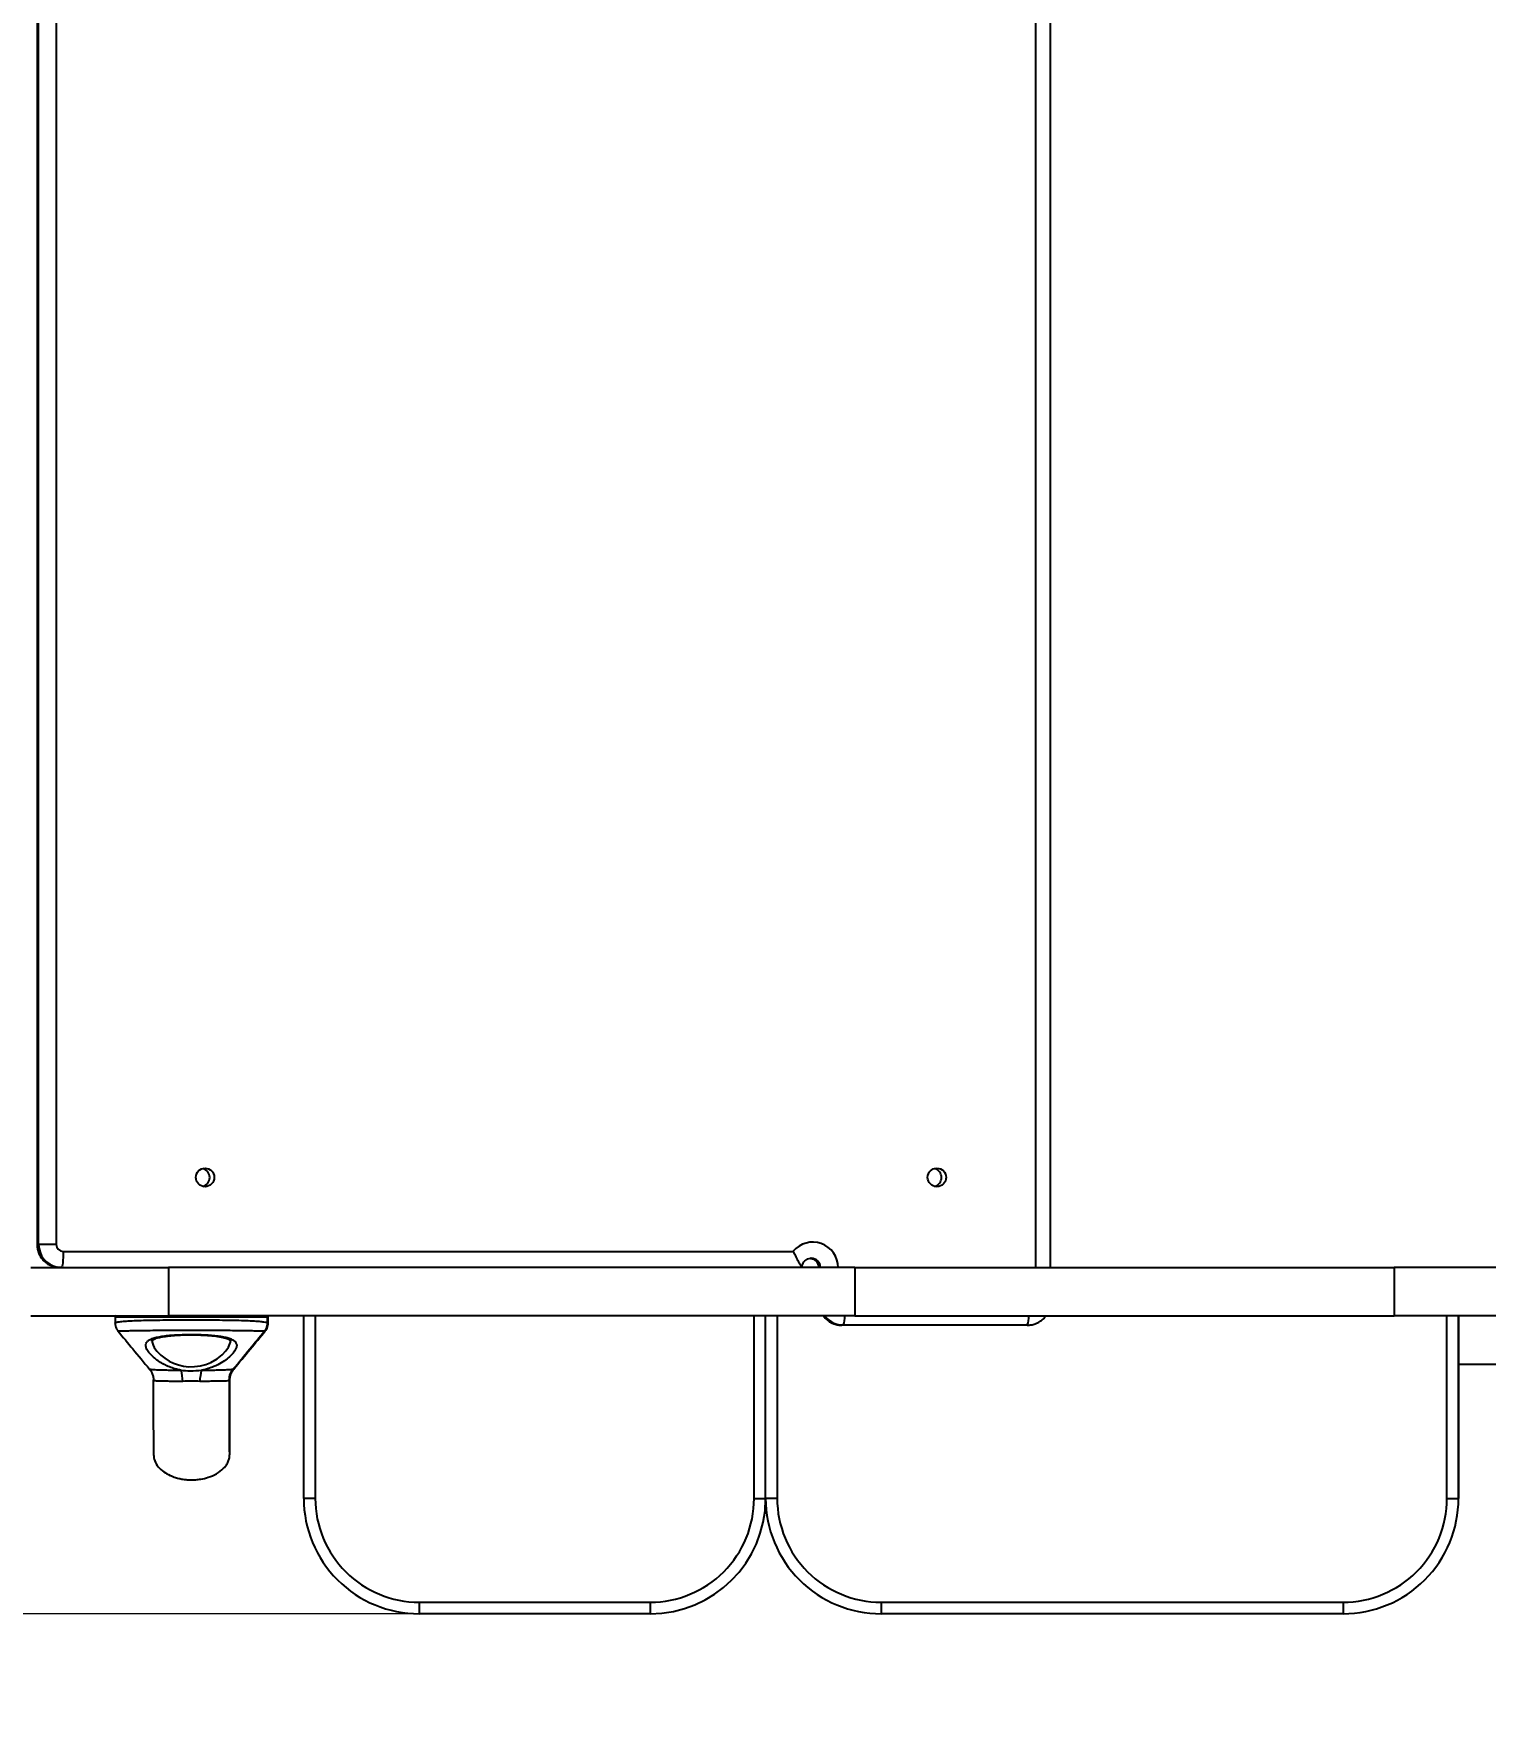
# Model space of a CAD drawing. Header units: millimetres. Extents: x -3269 to 2654, y -2646 to 2266.
# Drawn here: x 39 to 667, y -583 to 150 of the extents above; entities that cross this region are included whole.
import ezdxf

# ---------------------------------------------------------------- set-up
doc = ezdxf.new("R2010")
doc.units = ezdxf.units.MM
for name, color, linetype in [('DIKOM_ОБЪЕКТ', 7, 'Continuous'), ('DIKOM_РАЗМЕР_ЗОНА', 7, 'Continuous'), ('DIKOM_РАЗМЕР_ОБЪЕКТА', 7, 'Continuous')]:
    doc.layers.add(name, color=color, linetype=linetype)
doc.styles.add('style1', font='arialbd.ttf', dxfattribs={"width": 0.8})
doc.dimstyles.new('1-50', dxfattribs={"dimtxt": 300, "dimasz": 200, "dimexe": 100, "dimexo": 0, "dimgap": 100, "dimtad": 1, "dimtoh": 1, "dimtxsty": 'style1', "dimcen": 200, "dimclrd": 7, "dimclre": 7, "dimclrt": 7, "dimadec": 1, "dimazin": 2, "dimtfac": 1, "dimtmove": 0, "dimatfit": 2, "dimfxl": 0, "dimlwd": 25, "dimlwe": 18, "dimarcsym": 0})

# ---------------------------------------------------------------- blocks, each defined once
blk = doc.blocks.new('A$C27188534')
for p, q in [((1405.17, 150), (1405.17, 1150)), ((1411.51, 150), (1411.51, 1150)), ((972.75, 1140), (972.75, 160)), ((972.78, 1140), (972.78, 160)), ((973.44, 160), (973.44, 1140)), ((981.07, 1140), (981.07, 160)), ((972.78, 160), (972.75, 160)), ((972.78, 160), (973.44, 160)), ((981.07, 160), (973.44, 160)), ((984.06, 157), (1300.15, 157)), ((970.02, 150), (1029.65, 150)), ((979.83, 150), (979.83, 150.46)), ((1029.65, 150), (1029.65, 129)), ((1326.82, 150), (1029.65, 150)), ((1326.82, 150), (1326.82, 129)), ((1326.82, 150), (1560.3, 150)), ((1560.3, 150), (1560.3, 129)), ((1729.55, 150), (1560.3, 150)), ((970.02, 129), (1029.65, 129)), ((1006.52, 128.5), (1006.52, 125.88)), ((1039.47, 128.5), (1006.52, 128.5)), ((1326.82, 129), (1029.65, 129)), ((1072.52, 128.5), (1039.47, 128.5)), ((1072.52, 125.87), (1072.52, 128.5)), ((1072.82, 128.5), (1072.52, 128.5)), ((1072.66, 125.74), (1072.74, 125.88)), ((1072.82, 125.88), (1072.82, 128.5)), ((1088.23, 50), (1088.23, 129)), ((1093.23, 129), (1093.23, 50)), ((1283.23, 50), (1283.23, 129)), ((1288.22, 50), (1288.22, 129)), ((1293.22, 129), (1293.22, 50)), ((1321.88, 125), (1321.22, 125)), ((1401.52, 125), (1321.88, 125)), ((1326.82, 129), (1560.3, 129)), ((1729.55, 129), (1560.3, 129)), ((1583.22, 50), (1583.22, 129)), ((1588.22, 50), (1588.22, 129)), ((1588.22, 129), (1588.22, 50)), ((1056.49, 117.71), (1056.51, 118.12)), ((1021.47, 106.03), (1021.51, 106.02)), ((1831.4, 108), (1588.22, 108)), ((1023.19, 101.24), (1023.19, 101.28)), ((1056, 101.3), (1055.99, 101.28)), ((1093.23, 50), (1088.23, 50)), ((1283.23, 50), (1288.22, 50)), ((1293.22, 50), (1288.22, 50)), ((1583.22, 50), (1588.22, 50)), ((1138.23, 5), (1238.23, 5)), ((1238.23, 0), (1138.23, 0)), ((1238.23, 5), (1238.23, 0)), ((1238.23, 0), (1238.23, 0)), ((1338.22, 5), (1538.22, 5)), ((1338.22, 5), (1338.22, 0)), ((1538.22, 0), (1338.22, 0)), ((1538.22, 0), (1538.22, 0))]:
    blk.add_line(p, q)
at = {"flags": 128}
for points in [[(984.06, 157), (984.05, 155.63), (984.01, 154.32), (983.95, 153.11), (983.87, 152.05), (983.77, 151.18), (983.65, 150.53), (983.53, 150.13), (983.4, 150)], [(983.4, 150), (981.46, 150.19), (981.44, 150.2)], [(1321.88, 125), (1319.94, 125.19), (1319.92, 125.2)], [(1022.58, 118.13), (1022.55, 117.7), (1022.98, 116.3), (1023.46, 115.41), (1024.68, 113.75), (1026.34, 112.06), (1028.02, 110.71), (1029.98, 109.47), (1031.88, 108.54), (1033.98, 107.8), (1036.15, 107.29), (1038.43, 107.03), (1040.98, 107.05), (1043.47, 107.39), (1045.83, 108.03), (1047.99, 108.9), (1050.68, 110.45), (1052.88, 112.21), (1054.47, 113.86), (1055.63, 115.47), (1056.49, 117.71), (1056.49, 117.71)], [(1138.23, 5), (1138.23, 4.02), (1138.23, 3.09), (1138.23, 2.22), (1138.23, 1.46), (1138.23, 0.84), (1138.23, 0.38), (1138.23, 0.1), (1138.23, 0)], [(1538.22, 5), (1538.22, 4.02), (1538.22, 3.09), (1538.22, 2.22), (1538.22, 1.46), (1538.22, 0.84), (1538.22, 0.38), (1538.22, 0.1), (1538.22, 0)]]:
    blk.add_lwpolyline(points, dxfattribs=at)
for centre in [(1045.49, 189), (1362.35, 189)]:
    blk.add_circle(centre, 3.99)
for centre, radius, start, end in [((1043.5, 189), 4, 284.63226, 75.36774), ((1360.36, 189), 4, 284.63225, 75.36775), ((982.76, 159.98), 9.98, 179.87194, 269.87114), ((983.44, 159.99), 9.99, 179.91927, 258.46378), ((984.07, 159.99), 2.99, 179.87228, 269.87087), ((1308.61, 150.05), 10.95, 359.76282, 140.55217), ((1307.27, 150.01), 3.99, 359.88784, 84.89787), ((1307.93, 150.01), 3.99, 359.86274, 89.40583), ((1007.02, 128.5), 0.5, 90, 180), ((1072.02, 128.5), 0.5, 0, 90), ((1072.32, 128.5), 0.5, 0, 90), ((1321.22, 134.94), 9.94, 216.6995, 269.9651), ((1321.89, 134.95), 9.95, 216.71765, 258.55489), ((1312.85, 128.39), 9.64, 339.39506, 3.60846), ((1392.5, 128.39), 9.64, 339.39529, 3.60865), ((1016.31, 100.05), 19.56, 1.82642, 16.27833), ((1063.15, 100.06), 19.93, 164.06731, 178.24093), ((1138.23, 50), 50, 179.99985, 270), ((1138.23, 50), 45, 179.99985, 270), ((1238.23, 50), 45, 270, 0.00015), ((1238.23, 50), 50, 270, 359.66385), ((1238.23, 50), 50, 270, 359.65965), ((1338.22, 50), 50, 179.99985, 270), ((1338.22, 50), 45, 179.99985, 270), ((1538.22, 50), 45, 270, 0.00015), ((1538.22, 50), 50, 270, 0.00015), ((1538.22, 50), 50, 270, 0.00015)]:
    blk.add_arc(centre, radius, start, end)
for points, knots in [([(972.75, 160), (972.78, 159.44), (972.83, 158.29), (973.3, 156.59), (974.04, 154.97), (975.07, 153.51), (976.35, 152.25), (977.71, 151.28), (978.71, 150.88), (979.15, 150.7)], [0, 0, 0, 0, 0.13962, 0.287806, 0.436041, 0.584283, 0.732511, 0.880701, 1, 1, 1, 1]), ([(1300.15, 157), (1300.16, 156.99), (1300.21, 156.88), (1300.48, 156.3), (1301.17, 154.89), (1302.22, 152.9), (1303.23, 151.23), (1303.92, 150.26), (1303.93, 150.14), (1303.93, 150.1)], [0, 0, 0, 0, 0.001692, 0.03396, 0.170763, 0.424256, 0.676087, 0.877745, 1, 1, 1, 1]), ([(979.15, 150.7), (979.25, 150.65), (979.89, 150.35), (981.11, 150.09), (982.22, 150.03), (982.74, 150)], [0, 0, 0, 0, 0.094055, 0.577, 1, 1, 1, 1]), ([(1303.99, 150), (1303.99, 150.12), (1304.01, 150.61), (1304.21, 151.46), (1304.75, 152.44), (1305.53, 153.24), (1306.5, 153.77), (1307.35, 154.02), (1307.84, 153.98), (1307.97, 153.96)], [0, 0, 0, 0, 0.056276, 0.230733, 0.406031, 0.582267, 0.759881, 0.938945, 1, 1, 1, 1]), ([(1307.62, 153.95), (1307.76, 153.95), (1308.27, 153.94), (1309.11, 153.59), (1310.03, 152.95), (1310.73, 152.06), (1311.15, 151.04), (1311.21, 150.33), (1311.23, 150)], [0, 0, 0, 0, 0.073089, 0.26494, 0.455815, 0.645148, 0.832892, 1, 1, 1, 1]), ([(1006.54, 125.87), (1006.56, 125.48), (1006.6, 124.71), (1006.99, 123.67), (1007.41, 122.92), (1007.7, 122.6), (1007.78, 122.51)], [0, 0, 0, 0, 0.298794, 0.598758, 0.884093, 1, 1, 1, 1]), ([(1006.62, 125.87), (1006.59, 125.91), (1006.47, 126.09), (1007.2, 126.33), (1008.83, 126.6), (1011.37, 126.82), (1014.72, 126.99), (1018.74, 127.12), (1023.39, 127.22), (1028.46, 127.28), (1033.88, 127.32), (1038.56, 127.34), (1043.24, 127.33), (1047.87, 127.31), (1053.11, 127.25), (1058.02, 127.17), (1062.36, 127.06), (1066.08, 126.91), (1069.04, 126.71), (1071.14, 126.47), (1072.36, 126.2), (1072.42, 125.97), (1072.45, 125.87)], [0, 0, 0, 0, 0.016291, 0.070685, 0.123545, 0.177935, 0.230792, 0.28518, 0.338037, 0.392426, 0.445284, 0.499674, 0.527749, 0.580617, 0.635019, 0.6879, 0.742316, 0.795236, 0.849693, 0.90278, 0.957416, 1, 1, 1, 1]), ([(1071.28, 122.52), (1071.45, 122.73), (1071.84, 123.22), (1072.28, 124.22), (1072.52, 125.15), (1072.5, 125.71), (1072.49, 125.87)], [0, 0, 0, 0, 0.251846, 0.561853, 0.875169, 1, 1, 1, 1]), ([(1071.57, 122.5), (1071.75, 122.74), (1072.16, 123.24), (1072.6, 124.26), (1072.83, 125.19), (1072.8, 125.73), (1072.79, 125.88)], [0, 0, 0, 0, 0.266086, 0.574806, 0.886891, 1, 1, 1, 1]), ([(1313.27, 129), (1313.37, 128.84), (1313.81, 128.2), (1314.84, 127.26), (1316.19, 126.28), (1317.18, 125.88), (1317.63, 125.7)], [0, 0, 0, 0, 0.10108, 0.421595, 0.742033, 1, 1, 1, 1]), ([(1317.63, 125.7), (1317.73, 125.65), (1318.37, 125.35), (1319.59, 125.09), (1320.7, 125.03), (1321.22, 125)], [0, 0, 0, 0, 0.094055, 0.576999, 1, 1, 1, 1]), ([(1401.52, 125), (1402.08, 125.03), (1403.23, 125.1), (1404.47, 125.38), (1405.09, 125.68), (1405.18, 125.72)], [0, 0, 0, 0, 0.4490168, 0.922149, 1, 1, 1, 1]), ([(1405.18, 125.72), (1405.63, 125.91), (1406.64, 126.34), (1407.99, 127.34), (1408.98, 128.26), (1409.39, 128.88), (1409.47, 129)], [0, 0, 0, 0, 0.270479, 0.594217, 0.917985, 1, 1, 1, 1]), ([(1007.77, 122.49), (1009.91, 119.91), (1014.41, 114.48), (1019.01, 108.91), (1021.42, 105.99)], [0, 0, 0, 0, 0.475822, 1, 1, 1, 1]), ([(1071.24, 122.54), (1071.25, 122.53), (1071.34, 122.44), (1070.64, 122.43), (1069.16, 122.43), (1066.9, 122.48), (1063.96, 122.53), (1060.44, 122.59), (1056.37, 122.64), (1051.91, 122.68), (1047.11, 122.71), (1042.92, 122.72), (1038.7, 122.72), (1034.48, 122.71), (1029.6, 122.69), (1024.94, 122.66), (1020.67, 122.62), (1016.84, 122.57), (1013.6, 122.51), (1010.98, 122.45), (1009.1, 122.42), (1007.96, 122.43), (1007.87, 122.51), (1007.82, 122.54)], [0, 0, 0, 0, 0.010538, 0.065519, 0.117118, 0.16999, 0.220488, 0.272259, 0.322198, 0.373436, 0.423089, 0.474058, 0.500361, 0.54998, 0.600918, 0.650735, 0.701863, 0.752126, 0.80368, 0.854751, 0.907087, 0.959595, 1, 1, 1, 1]), ([(1035.09, 105.53), (1034.42, 105.67), (1032.9, 105.97), (1030.66, 106.68), (1028.32, 107.66), (1026.13, 108.88), (1024.03, 110.34), (1022.2, 111.98), (1020.99, 113.42), (1020.18, 114.75), (1019.76, 115.97), (1019.9, 117.19), (1020.66, 118.21), (1022.01, 119.01), (1023.87, 119.65), (1026.12, 120.13), (1028.75, 120.49), (1031.63, 120.75), (1034.75, 120.91), (1037.96, 120.99), (1041.23, 120.99), (1044.43, 120.91), (1047.51, 120.74), (1050.35, 120.48), (1052.92, 120.12), (1055.1, 119.65), (1056.87, 119.06), (1058.17, 118.33), (1058.98, 117.44), (1059.21, 116.61), (1059.17, 115.76), (1058.92, 114.9), (1058.21, 113.62), (1056.98, 112.11), (1055.08, 110.37), (1052.56, 108.61), (1049.74, 107.17), (1046.86, 106.15), (1045, 105.71), (1044.02, 105.54), (1043.99, 105.53)], [0, 0, 0, 0, 0.017817, 0.040612, 0.063877, 0.08996, 0.11656, 0.147773, 0.179845, 0.197693, 0.22791, 0.259119, 0.288893, 0.319686, 0.347718, 0.376596, 0.404006, 0.4322, 0.459405, 0.487373, 0.514492, 0.542365, 0.569431, 0.597248, 0.624267, 0.652037, 0.679047, 0.706812, 0.734009, 0.761968, 0.771666, 0.795057, 0.818884, 0.849342, 0.880625, 0.914578, 0.949682, 0.974113, 0.999156, 1, 1, 1, 1]), ([(1022.52, 118.13), (1022.52, 118.18), (1022.53, 118.29), (1022.55, 118.33), (1022.85, 118.63), (1023.41, 118.97), (1024.3, 119.33), (1025.46, 119.67), (1026.88, 119.98), (1028.58, 120.24), (1030.49, 120.46), (1032.59, 120.63), (1034.84, 120.75), (1037.17, 120.82), (1039.56, 120.84), (1041.95, 120.82), (1044.3, 120.74), (1046.55, 120.62), (1048.67, 120.44), (1050.6, 120.22), (1052.32, 119.94), (1053.78, 119.61), (1054.93, 119.26), (1055.74, 118.9), (1056.11, 118.66), (1056.23, 118.56), (1056.24, 118.55)], [0, 0, 0, 0, 0.036091, 0.087934, 0.12678, 0.168006, 0.208467, 0.248075, 0.290142, 0.333592, 0.377422, 0.422398, 0.467595, 0.5132, 0.558944, 0.604589, 0.650482, 0.695842, 0.741209, 0.786179, 0.830383, 0.874221, 0.916278, 0.957476, 0.993672, 1, 1, 1, 1]), ([(1056.24, 118.55), (1056.3, 118.5), (1056.45, 118.36), (1056.5, 118.25), (1056.51, 118.17), (1056.51, 118.12)], [0, 0, 0, 0, 0.197705, 0.565492, 1, 1, 1, 1]), ([(1057.73, 106.03), (1060.08, 108.9), (1064.45, 114.23), (1069.12, 119.88), (1071.29, 122.5)], [0, 0, 0, 0, 0.536242, 1, 1, 1, 1]), ([(1057.94, 106.02), (1060.31, 108.89), (1064.7, 114.22), (1069.4, 119.87), (1071.57, 122.49)], [0, 0, 0, 0, 0.5371789, 1, 1, 1, 1]), ([(1021.44, 105.96), (1021.68, 105.66), (1022.23, 104.96), (1022.82, 103.58), (1023.14, 102.27), (1023.13, 101.49), (1023.13, 101.24)], [0, 0, 0, 0, 0.242398, 0.548502, 0.849618, 1, 1, 1, 1]), ([(1021.51, 106.02), (1021.55, 106), (1021.6, 105.98), (1022.21, 105.9), (1023.01, 105.83), (1024.03, 105.76), (1025.3, 105.7), (1026.88, 105.65), (1029.32, 105.59), (1032.07, 105.55), (1034, 105.54), (1035.09, 105.53)], [0, 0, 0, 0, 0.1284834, 0.1625686, 0.2762283, 0.3945805, 0.4080813, 0.5527274, 0.7021061, 0.8322168, 1, 1, 1, 1]), ([(1035.09, 105.53), (1036.42, 105.39), (1039.38, 105.07), (1042.35, 105.37), (1043.99, 105.53)], [0, 0, 0, 0, 0.448863, 1, 1, 1, 1]), ([(1043.99, 105.53), (1045.09, 105.54), (1047.31, 105.56), (1050.27, 105.6), (1052.83, 105.67), (1054.75, 105.74), (1056.17, 105.83), (1057.36, 105.95), (1057.59, 106), (1057.72, 106.04)], [0, 0, 0, 0, 0.1681201, 0.3402354, 0.4779928, 0.6198154, 0.7232708, 0.8300646, 1, 1, 1, 1]), ([(1056.01, 101.3), (1056.02, 101.75), (1056.04, 102.7), (1056.44, 104.07), (1057.01, 105.25), (1057.46, 105.82), (1057.66, 106.07)], [0, 0, 0, 0, 0.2438884, 0.521717, 0.7848654, 1, 1, 1, 1]), ([(1056.25, 101.23), (1056.26, 101.62), (1056.27, 102.53), (1056.68, 103.93), (1057.28, 105.17), (1057.76, 105.77), (1057.96, 106.01)], [0, 0, 0, 0, 0.224132, 0.523836, 0.807887, 1, 1, 1, 1]), ([(1023.07, 101.28), (1023.07, 100.79), (1023.07, 98.34), (1023.08, 94.64), (1023.08, 90.4), (1023.09, 87.25), (1023.09, 84.68), (1023.1, 82.49), (1023.1, 80.33), (1023.11, 78.2), (1023.12, 76.02), (1023.13, 73.89), (1023.14, 71.93), (1023.15, 70.32), (1023.16, 69.16), (1023.17, 69), (1023.17, 68.92)], [0, 0, 0, 0, 0.021054, 0.106535, 0.181913, 0.243332, 0.289764, 0.342963, 0.391933, 0.449379, 0.515952, 0.592321, 0.678943, 0.775998, 0.883297, 1, 1, 1, 1]), ([(1035.86, 100.67), (1034.96, 100.67), (1033.21, 100.68), (1030.69, 100.68), (1028.67, 100.69), (1026.99, 100.71), (1025.63, 100.73), (1024.47, 100.79), (1023.65, 100.9), (1023.13, 101.04), (1023.17, 101.18), (1023.19, 101.24)], [0, 0, 0, 0, 0.146959, 0.287491, 0.431081, 0.517752, 0.626147, 0.737364, 0.832414, 0.930584, 1, 1, 1, 1]), ([(1043.23, 100.67), (1042.02, 100.7), (1039.57, 100.74), (1037.11, 100.7), (1035.86, 100.67)], [0, 0, 0, 0, 0.492441, 1, 1, 1, 1]), ([(1055.99, 101.28), (1055.97, 101.18), (1055.92, 100.96), (1054.67, 100.78), (1052.79, 100.72), (1050.63, 100.69), (1048.48, 100.69), (1046, 100.68), (1044.16, 100.68), (1043.23, 100.67)], [0, 0, 0, 0, 0.116119, 0.272487, 0.459781, 0.5804, 0.703808, 0.850347, 1, 1, 1, 1]), ([(1056.17, 69.08), (1056.17, 69.14), (1056.16, 69.25), (1056.15, 70.2), (1056.14, 71.74), (1056.13, 73.91), (1056.11, 76.67), (1056.1, 79.95), (1056.09, 83.68), (1056.09, 87.78), (1056.08, 92.15), (1056.07, 96.61), (1056.07, 99.78), (1056.07, 101.27)], [0, 0, 0, 0, 0.098878, 0.200472, 0.302132, 0.40269, 0.501001, 0.596067, 0.687119, 0.773561, 0.855116, 0.93166, 1, 1, 1, 1]), ([(1056.17, 68.92), (1056.18, 68.98), (1056.19, 69.11), (1056.2, 70.07), (1056.21, 71.63), (1056.22, 73.82), (1056.23, 76.59), (1056.24, 79.89), (1056.25, 83.63), (1056.26, 87.74), (1056.27, 92.12), (1056.27, 96.6), (1056.28, 99.77), (1056.28, 101.28)], [0, 0, 0, 0, 0.100194, 0.201648, 0.303155, 0.403552, 0.501697, 0.596596, 0.687483, 0.773761, 0.855156, 0.931545, 1, 1, 1, 1]), ([(1023.17, 69), (1023.28, 68.07), (1023.5, 66.12), (1025.2, 63.49), (1027.56, 61.39), (1030.14, 59.95), (1032.49, 59.06), (1034.52, 58.52), (1036.36, 58.2), (1038.14, 58.03), (1039.83, 57.98), (1041.68, 58.06), (1044.05, 58.34), (1047.1, 59.07), (1050.51, 60.53), (1053.14, 62.47), (1054.74, 64.41), (1055.58, 65.93), (1056.08, 67.47), (1056.15, 68.51), (1056.17, 69)], [0, 0, 0, 0, 0.063758, 0.134378, 0.208934, 0.279521, 0.336895, 0.381256, 0.424219, 0.465387, 0.504119, 0.540518, 0.593036, 0.667703, 0.756331, 0.846705, 0.889219, 0.928907, 0.965726, 1, 1, 1, 1])]:
    blk.add_open_spline(points, degree=3, knots=knots)
blk = doc.blocks.new('*D1')
at = {"layer": 'Defpoints', "color": 0, "transparency": 16777216}
for p in [(-932.77, 129.99), (1154, -405.21), (1154, -1053.72)]:
    blk.add_point(p, dxfattribs=at)
at = {"layer": 'DIKOM_РАЗМЕР_ОБЪЕКТА', "color": 7, "lineweight": 18, "transparency": 16777216}
for p, q in [((-932.77, 129.99), (-932.77, -1153.72)), ((1154, -405.21), (1154, -1153.72))]:
    blk.add_line(p, q, dxfattribs=at)
at = {"layer": 'DIKOM_РАЗМЕР_ОБЪЕКТА', "color": 7, "lineweight": 25, "transparency": 16777216}
blk.add_line((-732.77, -1053.72), (954, -1053.72), dxfattribs=at)
at = {"layer": 'DIKOM_РАЗМЕР_ОБЪЕКТА', "color": 7, "transparency": 16777216}
for points in [[(-732.77, -1020.39), (-732.77, -1087.05), (-932.77, -1053.72)], [(954, -1020.39), (954, -1087.05), (1154, -1053.72)]]:
    blk.add_solid(points, dxfattribs=at)
at = {"layer": 'DIKOM_РАЗМЕР_ОБЪЕКТА', "color": 7, "transparency": 16777216, "insert": (91.68, -800.55), "char_height": 300, "attachment_point": 5, "style": 'style1'}
blk.add_mtext('{\\fArial|b0|i0|c204|p34;2090}', dxfattribs=at)
blk = doc.blocks.new('*D2')
at = {"layer": 'Defpoints', "color": 0, "transparency": 16777216}
for p in [(-1214.55, 765.79), (264.24, 765.79), (264.24, -534.21)]:
    blk.add_point(p, dxfattribs=at)
at = {"layer": 'DIKOM_РАЗМЕР_ОБЪЕКТА', "color": 7, "lineweight": 18, "transparency": 16777216}
for p, q in [((264.24, 765.79), (-1314.55, 765.79)), ((264.24, -534.21), (-1314.55, -534.21))]:
    blk.add_line(p, q, dxfattribs=at)
at = {"layer": 'DIKOM_РАЗМЕР_ОБЪЕКТА', "color": 7, "lineweight": 25, "transparency": 16777216}
blk.add_line((-1214.55, -334.21), (-1214.55, 565.79), dxfattribs=at)
at = {"layer": 'DIKOM_РАЗМЕР_ОБЪЕКТА', "color": 7, "transparency": 16777216}
for points in [[(-1247.88, 565.79), (-1181.22, 565.79), (-1214.55, 765.79)], [(-1247.88, -334.21), (-1181.22, -334.21), (-1214.55, -534.21)]]:
    blk.add_solid(points, dxfattribs=at)
at = {"layer": 'DIKOM_РАЗМЕР_ОБЪЕКТА', "color": 7, "transparency": 16777216, "insert": (-1467.82, 60.06), "char_height": 300, "attachment_point": 5, "rotation": 90, "style": 'style1'}
blk.add_mtext('{\\fArial|b0|i0|c204|p34;1300}', dxfattribs=at)
blk = doc.blocks.new('*D3')
at = {"layer": 'Defpoints', "color": 0, "transparency": 16777216}
for p in [(-2818.47, 2265.79), (610.32, 2265.79), (610.32, -2034.21)]:
    blk.add_point(p, dxfattribs=at)
at = {"layer": 'DIKOM_РАЗМЕР_ЗОНА', "color": 7, "lineweight": 18, "transparency": 16777216}
for p, q in [((610.32, 2265.79), (-2918.47, 2265.79)), ((610.32, -2034.21), (-2918.47, -2034.21))]:
    blk.add_line(p, q, dxfattribs=at)
at = {"layer": 'DIKOM_РАЗМЕР_ЗОНА', "color": 7, "lineweight": 25, "transparency": 16777216}
blk.add_line((-2818.47, -1834.21), (-2818.47, 2065.79), dxfattribs=at)
at = {"layer": 'DIKOM_РАЗМЕР_ЗОНА', "color": 7, "transparency": 16777216}
for points in [[(-2851.8, 2065.79), (-2785.13, 2065.79), (-2818.47, 2265.79)], [(-2851.8, -1834.21), (-2785.13, -1834.21), (-2818.47, -2034.21)]]:
    blk.add_solid(points, dxfattribs=at)
at = {"layer": 'DIKOM_РАЗМЕР_ЗОНА', "color": 7, "transparency": 16777216, "insert": (-3071.74, 115.79), "char_height": 300, "attachment_point": 5, "rotation": 90, "style": 'style1'}
blk.add_mtext('{\\fArial|b0|i0|c204|p34;4300}', dxfattribs=at)
blk = doc.blocks.new('*D4')
at = {"layer": 'Defpoints', "color": 0, "transparency": 16777216}
for p in [(-2432.77, -125.72), (2654, -125.72), (2654, -2545.63)]:
    blk.add_point(p, dxfattribs=at)
at = {"layer": 'DIKOM_РАЗМЕР_ЗОНА', "color": 7, "lineweight": 18, "transparency": 16777216}
for p, q in [((-2432.77, -125.72), (-2432.77, -2645.63)), ((2654, -125.72), (2654, -2645.63))]:
    blk.add_line(p, q, dxfattribs=at)
at = {"layer": 'DIKOM_РАЗМЕР_ЗОНА', "color": 7, "lineweight": 25, "transparency": 16777216}
blk.add_line((-2232.77, -2545.63), (2454, -2545.63), dxfattribs=at)
at = {"layer": 'DIKOM_РАЗМЕР_ЗОНА', "color": 7, "transparency": 16777216}
for points in [[(-2232.77, -2512.3), (-2232.77, -2578.96), (-2432.77, -2545.63)], [(2454, -2512.3), (2454, -2578.96), (2654, -2545.63)]]:
    blk.add_solid(points, dxfattribs=at)
at = {"layer": 'DIKOM_РАЗМЕР_ЗОНА', "color": 7, "transparency": 16777216, "insert": (-14.04, -2292.46), "char_height": 300, "attachment_point": 5, "style": 'style1'}
blk.add_mtext('{\\fArial|b0|i0|c204|p34;5090}', dxfattribs=at)

msp = doc.modelspace()

# ---------------------------------------------------------------- block references
at = {"layer": 'DIKOM_ОБЪЕКТ', "color": 7, "linetype": 'Continuous'}
msp.add_blockref('A$C27188534', (-932.774, -534.209), dxfattribs=at)

# ---------------------------------------------------------------- dimensions: what is measured, and where the dimension line sits
at = {"layer": 'DIKOM_РАЗМЕР_ЗОНА'}
dim = msp.add_linear_dim(base=(-2818.466, 2265.791), p1=(610.321, -2034.209), p2=(610.321, 2265.791), angle=90, text='{\\fArial|b0|i0|c204|p34;<>}', dimstyle='1-50', dxfattribs=at)
dim.commit()
dim.dimension.update_dxf_attribs({"geometry": '*D3', "text_midpoint": (-2818.466, 115.791), "dimtype": 160})
dim = msp.add_linear_dim(base=(2653.998, -2545.63), p1=(-2432.774, -125.72), p2=(2653.998, -125.72), text='{\\fArial|b0|i0|c204|p34;5090}', dimstyle='1-50', dxfattribs=at)
dim.commit()
dim.dimension.update_dxf_attribs({"geometry": '*D4', "text_midpoint": (-14.036, -2545.63), "dimtype": 160})
at = {"layer": 'DIKOM_РАЗМЕР_ОБЪЕКТА'}
dim = msp.add_linear_dim(base=(-1214.549, 765.791), p1=(264.244, -534.209), p2=(264.244, 765.791), angle=90, text='{\\fArial|b0|i0|c204|p34;<>}', dimstyle='1-50', dxfattribs=at)
dim.commit()
dim.dimension.update_dxf_attribs({"geometry": '*D2', "text_midpoint": (-1214.549, 60.065), "dimtype": 160})
dim = msp.add_linear_dim(base=(1153.998, -1053.721), p1=(-932.774, 129.995), p2=(1153.998, -405.209), text='{\\fArial|b0|i0|c204|p34;2090}', dimstyle='1-50', dxfattribs=at)
dim.commit()
dim.dimension.update_dxf_attribs({"geometry": '*D1', "text_midpoint": (91.676, -1053.721), "dimtype": 160})

doc.saveas('drawing.dxf')
